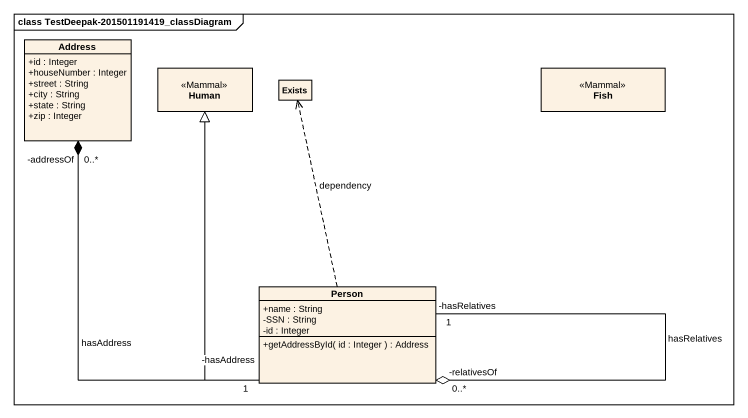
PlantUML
@startuml
mainframe class TestDeepak-201501191419_classDiagram
hide circle
hide empty members
skinparam classAttributeIconSize 0
class Address {
  +id : Integer
  +houseNumber : Integer
  +street : String
  +city : String
  +state : String
  +zip : Integer
}
class Human <<Mammal>>
class Exists
class Fish <<Mammal>>
class "Person" as Person_ {
  +name : String
  -SSN : String
  -id : Integer
  +getAddressById( id : Integer ) : Address
}
Address "-addressOf\n0..*" *-- "-hasAddress\n1" Person_ : hasAddress
Person_ -up-|> Human
Person_ .up.> Exists : dependency
Person_ "-relativesOf\n0..*" o-- "-hasRelatives\n1" Person_ : hasRelatives
@enduml
